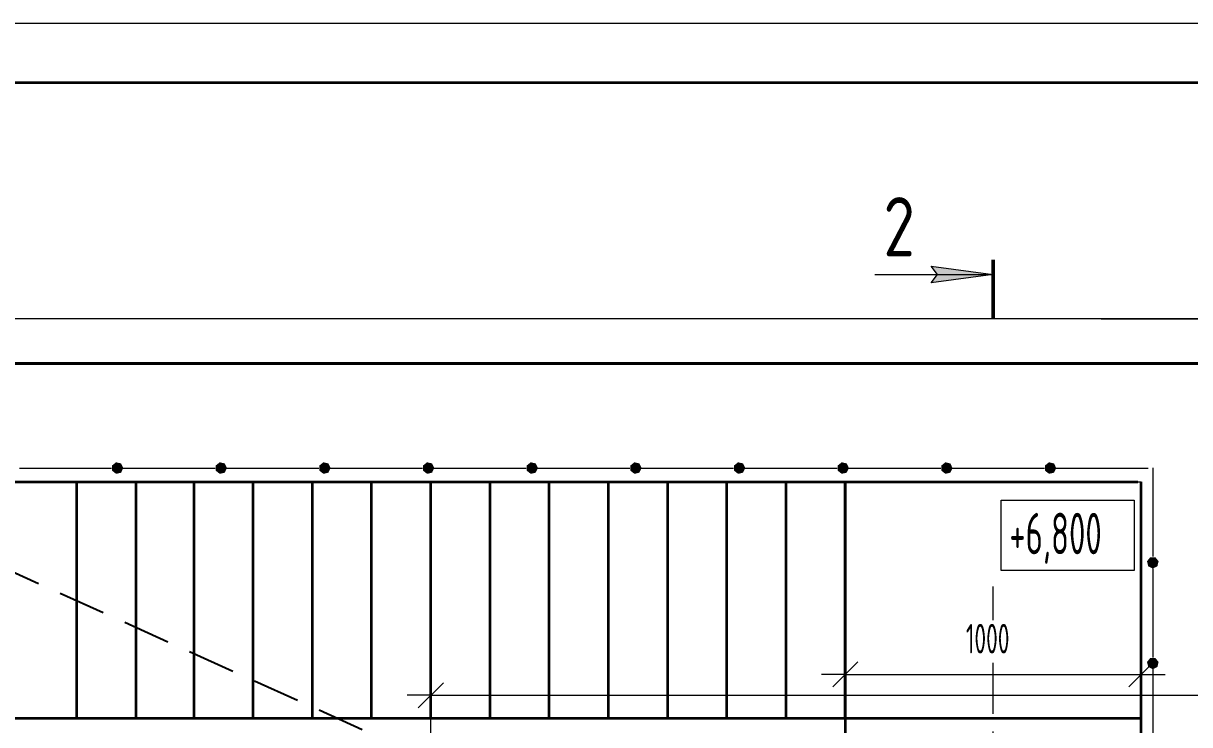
# Model space of a CAD drawing. Header units: millimetres. Extents: x -2281 to 5887, y 0 to 4166.
# Drawn here: x 364.2 to 462.6, y 534.8 to 594 of the extents above; entities that cross this region are included whole.
import ezdxf

# ---------------------------------------------------------------- set-up
doc = ezdxf.new("R2010")
doc.units = ezdxf.units.MM
for name, pattern in [('K5LT32785', [0]), ('K5LT32865', [0]), ('K5LT32892', [6, 4, -2]), ('K5LT_AXLED', [19.5, 15, -1.5, 1.5, -1.5]), ('K5LT_BASIC', [0]), ('K5LT_REINFORCED', [0]), ('K5LT_THIN', [0]), ('K5LT_THIN_INCLUDED_TO_HATCHING', [0])]:
    doc.linetypes.add(name, pattern=pattern)
doc.layers.add('Системный слой', color=7, linetype='Continuous')
doc.styles.add('KDIMTEXTSTYLE', font='GOST_AU.SHX', dxfattribs={"width": 0.96, "oblique": 15, "height": 5})
doc.styles.add('KTEXTSTYLE', font='GOST_AU.SHX', dxfattribs={"width": 0.96, "height": 5})
doc.dimstyles.new('KDIMSTYLE (0.03)', dxfattribs={"dimtxt": 5, "dimasz": 1, "dimexe": 2, "dimexo": 0, "dimgap": 1, "dimtad": 1, "dimlfac": 40, "dimtxsty": 'KDIMTEXTSTYLE', "dimsah": 1, "dimcen": 0, "dimdle": 1, "dimadec": 0, "dimazin": 0, "dimtfac": 0.667, "dimtmove": 0, "dimatfit": 3, "dimfxl": 1, "dimtvp": 1, "dimtolj": 1, "dimtzin": 0, "dimarcsym": 0})

# ---------------------------------------------------------------- blocks, each defined once
blk = doc.blocks.new('U11')
at = {"layer": 'Системный слой'}
for points in [[(372.595, 556.435), (372.407, 556.826), (371.984, 556.923), (371.644, 556.652), (371.644, 556.218), (371.984, 555.948), (372.407, 556.044)], [(381.161, 556.044), (381.349, 556.435), (381.161, 556.826), (380.738, 556.923), (380.398, 556.652), (380.398, 556.218), (380.738, 555.948)], [(389.915, 556.044), (390.103, 556.435), (389.915, 556.826), (389.492, 556.923), (389.152, 556.652), (389.152, 556.218), (389.492, 555.948)], [(398.857, 556.435), (398.669, 556.826), (398.245, 556.923), (397.906, 556.652), (397.906, 556.218), (398.245, 555.948), (398.669, 556.044)], [(407.422, 556.044), (407.611, 556.435), (407.422, 556.826), (406.999, 556.923), (406.66, 556.652), (406.66, 556.218), (406.999, 555.948)], [(416.176, 556.044), (416.365, 556.435), (416.176, 556.826), (415.753, 556.923), (415.414, 556.652), (415.414, 556.218), (415.753, 555.948)], [(425.119, 556.435), (424.93, 556.826), (424.507, 556.923), (424.168, 556.652), (424.168, 556.218), (424.507, 555.948), (424.93, 556.044)], [(433.684, 556.044), (433.873, 556.435), (433.684, 556.826), (433.261, 556.923), (432.922, 556.652), (432.922, 556.218), (433.261, 555.948)], [(442.438, 556.044), (442.626, 556.435), (442.438, 556.826), (442.015, 556.923), (441.676, 556.652), (441.676, 556.218), (442.015, 555.948)], [(451.38, 556.435), (451.192, 556.826), (450.769, 556.923), (450.43, 556.652), (450.43, 556.218), (450.769, 555.948), (451.192, 556.044)]]:
    blk.add_hatch(color=7, dxfattribs=at).paths.add_polyline_path(points)
at = {"layer": 'Системный слой', "color": 7, "linetype": 'K5LT32865', "lineweight": 13}
for p, q in [((363.841, 556.435), (371.595, 556.435)), ((372.595, 556.435), (380.349, 556.435)), ((381.349, 556.435), (389.103, 556.435)), ((390.103, 556.435), (397.857, 556.435)), ((398.857, 556.435), (406.611, 556.435)), ((407.611, 556.435), (415.365, 556.435)), ((416.365, 556.435), (424.119, 556.435)), ((425.119, 556.435), (432.873, 556.435)), ((433.873, 556.435), (441.626, 556.435)), ((442.626, 556.435), (450.38, 556.435)), ((451.38, 556.435), (459.134, 556.435))]:
    blk.add_line(p, q, dxfattribs=at)
blk = doc.blocks.new('U262')
at = {"layer": 'Системный слой'}
for points in [[(459.925, 548.142), (460.022, 548.565), (459.751, 548.904), (459.318, 548.904), (459.047, 548.565), (459.144, 548.142), (459.534, 547.953)], [(459.925, 539.633), (460.022, 540.056), (459.751, 540.396), (459.318, 540.396), (459.047, 540.056), (459.144, 539.633), (459.534, 539.445)]]:
    blk.add_hatch(color=7, dxfattribs=at).paths.add_polyline_path(points)
at = {"layer": 'Системный слой', "color": 7, "linetype": 'K5LT32865', "lineweight": 13}
for p, q in [((459.534, 556.461), (459.534, 548.953)), ((459.534, 547.953), (459.534, 540.445)), ((459.534, 539.445), (459.534, 531.937))]:
    blk.add_line(p, q, dxfattribs=at)
blk = doc.blocks.new('U261')
at = {"layer": 'Системный слой', "color": 5, "linetype": 'K5LT_BASIC', "lineweight": 35, "true_color": 0x0000ff}
for p, q in [((433.565, 555.285), (433.565, 531.938)), ((458.565, 531.938), (458.565, 555.285))]:
    blk.add_line(p, q, dxfattribs=at)
at = {"layer": 'Системный слой', "color": 7, "linetype": 'K5LT_THIN_INCLUDED_TO_HATCHING', "lineweight": 13}
blk.add_line((433.565, 555.285), (458.565, 555.285), dxfattribs=at)
at = {"layer": 'Системный слой', "color": 7, "linetype": 'K5LT32865', "lineweight": 13}
blk.add_line((432.411, 533.746), (432.411, 531.938), dxfattribs=at)
at = {"layer": 'Системный слой'}
blk.add_blockref('U262', (0, 0), dxfattribs=at)
blk = doc.blocks.new('U263')
at = {"layer": 'Системный слой', "color": 5, "linetype": 'K5LT_BASIC', "lineweight": 35, "true_color": 0x0000ff}
for p, q in [((283.598, 555.285), (458.282, 555.285)), ((368.671, 535.285), (368.671, 555.165)), ((373.671, 535.285), (373.671, 555.165)), ((378.565, 535.285), (378.565, 555.165)), ((383.565, 535.285), (383.565, 555.165)), ((388.565, 535.285), (388.565, 555.165)), ((393.565, 535.285), (393.565, 555.165)), ((398.565, 535.285), (398.565, 555.165)), ((403.565, 535.285), (403.565, 555.165)), ((408.565, 535.285), (408.565, 555.165)), ((413.565, 535.285), (413.565, 555.165)), ((418.565, 535.285), (418.565, 555.165)), ((423.565, 535.285), (423.565, 555.165)), ((428.565, 535.285), (428.565, 555.165)), ((433.565, 535.285), (433.565, 555.165)), ((458.573, 535.285), (283.598, 535.285))]:
    blk.add_line(p, q, dxfattribs=at)
blk = doc.blocks.new('U264')
at = {"layer": 'Системный слой', "color": 7, "linetype": 'K5LT_THIN', "lineweight": 13}
for p, q in [((446.737, 553.733), (457.949, 553.733)), ((446.737, 547.776), (446.737, 553.733)), ((457.949, 553.733), (457.949, 547.776)), ((457.949, 547.776), (446.737, 547.776))]:
    blk.add_line(p, q, dxfattribs=at)
at = {"layer": 'Системный слой', "color": 7, "insert": (447.418, 552.656), "char_height": 2.5, "attachment_point": 1, "style": 'KTEXTSTYLE'}
blk.add_mtext('\\H3.5;\\W0.965;\\Q15;\\Q0;\\W0.715;+6,800', dxfattribs=at)
blk = doc.blocks.new('D50')
at = {"layer": 'Системный слой', "color": 7, "linetype": 'K5LT_THIN', "lineweight": 13, "transparency": 16777216}
for p, q in [((534.582, 569.035), (534.582, 571.035)), ((535.643, 567.974), (533.522, 570.095)), ((455.187, 569.035), (536.582, 569.035)), ((534.582, 493.785), (534.582, 569.035)), ((533.522, 494.845), (535.643, 492.724)), ((493.599, 493.785), (536.582, 493.785)), ((534.582, 493.785), (534.582, 491.785))]:
    blk.add_line(p, q, dxfattribs=at)
at = {"transparency": 16777216}
blk.add_wipeout([(533.582, 529.095), (530.014, 529.095), (530.014, 533.54), (533.582, 533.54)], dxfattribs=at).dxf.layer = 'Системный слой'
at = {"layer": 'Системный слой', "color": 7, "transparency": 16777216, "insert": (530.315, 529.095), "char_height": 2.5, "attachment_point": 1, "rotation": 90, "style": 'KTEXTSTYLE'}
blk.add_mtext('\\H3.5;\\W0.965;\\Q15;\\Q0;\\W0.715;\\H2.50;3010', dxfattribs=at)
blk = doc.blocks.new('KDIMARROW_03')
at = {"layer": 'Системный слой', "color": 0, "linetype": 'K5LT_THIN', "lineweight": 13}
for p, q in [((-1.061, -1.061), (1.061, 1.061)), ((0, 0), (-1, 0)), ((0, 0), (2, 0))]:
    blk.add_line(p, q, dxfattribs=at)
blk = doc.blocks.new('D70')
at = {"layer": 'Системный слой', "color": 7, "linetype": 'K5LT_THIN', "lineweight": 13, "transparency": 16777216}
for p, q in [((398.565, 526.714), (398.565, 539.242)), ((493.599, 529.773), (493.599, 539.242)), ((399.625, 538.302), (397.504, 536.181)), ((492.539, 536.181), (494.66, 538.302)), ((398.565, 537.242), (396.565, 537.242)), ((398.565, 537.242), (493.599, 537.242)), ((493.599, 537.242), (495.599, 537.242))]:
    blk.add_line(p, q, dxfattribs=at)
at = {"transparency": 16777216}
blk.add_wipeout([(466.985, 538.242), (466.985, 541.81), (471.938, 541.81), (471.938, 538.242)], dxfattribs=at).dxf.layer = 'Системный слой'
at = {"layer": 'Системный слой', "color": 7, "transparency": 16777216, "insert": (466.985, 541.509), "char_height": 2.5, "attachment_point": 1, "style": 'KTEXTSTYLE'}
blk.add_mtext('\\H3.5;\\W0.965;\\Q15;\\Q0;\\W0.715;\\H2.50;3800', dxfattribs=at)
blk = doc.blocks.new('U536')
at = {"layer": 'Системный слой'}
blk.add_hatch(color=7, dxfattribs=at).paths.add_polyline_path([(446.065, 572.785), (440.815, 573.476), (441.34, 572.785), (440.815, 572.094)])
at = {"layer": 'Системный слой', "color": 7, "linetype": 'K5LT_THIN', "lineweight": 13}
for p, q in [((441.34, 572.785), (440.815, 573.476)), ((440.815, 573.476), (446.065, 572.785)), ((436.065, 572.785), (446.065, 572.785)), ((446.065, 572.785), (440.815, 572.094)), ((440.815, 572.094), (441.34, 572.785))]:
    blk.add_line(p, q, dxfattribs=at)
at = {"layer": 'Системный слой', "color": 134, "linetype": 'K5LT_REINFORCED', "lineweight": 50, "true_color": 0x009696}
blk.add_line((446.065, 574.035), (446.065, 569.035), dxfattribs=at)
at = {"layer": 'Системный слой', "color": 7, "insert": (436.786, 579.319), "char_height": 2.5, "attachment_point": 1, "style": 'KTEXTSTYLE'}
blk.add_mtext('\\H3.5;\\W0.965;\\Q15;\\Q0;\\H5.00;2', dxfattribs=at)
blk = doc.blocks.new('D218')
at = {"layer": 'Системный слой', "color": 7, "linetype": 'K5LT_THIN', "lineweight": 13, "transparency": 16777216}
for p, q in [((361.003, 569.035), (361.003, 571.035)), ((362.064, 567.974), (359.943, 570.095)), ((369.928, 569.035), (359.003, 569.035)), ((361.003, 569.035), (361.003, 555.285)), ((359.943, 556.345), (362.064, 554.224)), ((366.211, 555.285), (359.003, 555.285)), ((361.003, 555.285), (361.003, 553.285))]:
    blk.add_line(p, q, dxfattribs=at)
at = {"transparency": 16777216}
blk.add_wipeout([(360.003, 560.275), (356.435, 560.275), (356.435, 563.894), (360.003, 563.894)], dxfattribs=at).dxf.layer = 'Системный слой'
at = {"layer": 'Системный слой', "color": 7, "transparency": 16777216, "insert": (356.736, 560.275), "char_height": 2.5, "attachment_point": 1, "rotation": 90, "style": 'KTEXTSTYLE'}
blk.add_mtext('\\H3.5;\\W0.965;\\Q15;\\Q0;\\W0.715;\\H2.50;550', dxfattribs=at)
blk = doc.blocks.new('D220')
at = {"layer": 'Системный слой', "color": 7, "linetype": 'K5LT_THIN', "lineweight": 13, "transparency": 16777216}
for p, q in [((433.565, 535.285), (433.565, 541.009)), ((458.565, 535.285), (458.565, 541.009)), ((434.626, 540.07), (432.505, 537.949)), ((457.505, 537.949), (459.626, 540.07)), ((433.565, 539.009), (431.565, 539.009)), ((433.565, 539.009), (458.565, 539.009)), ((458.565, 539.009), (460.565, 539.009))]:
    blk.add_line(p, q, dxfattribs=at)
at = {"transparency": 16777216}
blk.add_wipeout([(443.75, 540.009), (443.75, 543.577), (448.195, 543.577), (448.195, 540.009)], dxfattribs=at).dxf.layer = 'Системный слой'
at = {"layer": 'Системный слой', "color": 7, "transparency": 16777216, "insert": (443.75, 543.276), "char_height": 2.5, "attachment_point": 1, "style": 'KTEXTSTYLE'}
blk.add_mtext('\\H3.5;\\W0.965;\\Q15;\\Q0;\\W0.715;\\H2.50;1000', dxfattribs=at)

msp = doc.modelspace()

# ---------------------------------------------------------------- linework, layer by layer
at = {"color": 7, "linetype": 'K5LT_THIN', "lineweight": 13}
msp.add_line((0, 594), (841, 594), dxfattribs=at)
at = {"color": 5, "linetype": 'K5LT_BASIC', "lineweight": 35, "true_color": 0x0000ff}
msp.add_line((20, 589), (836, 589), dxfattribs=at)
at = {"layer": 'Системный слой', "color": 7, "linetype": 'K5LT_THIN', "lineweight": 13}
for p, q in [((566.34918, 569.03472), (191.34918, 569.03472)), ((562.59917, 565.22341), (191.34917, 565.22341))]:
    msp.add_line(p, q, dxfattribs=at)
at = {"layer": 'Системный слой', "color": 7, "linetype": 'K5LT32785', "lineweight": 40}
msp.add_line((291.37208, 565.2682), (562.59918, 565.25995), dxfattribs=at)
at = {"layer": 'Системный слой', "color": 1, "linetype": 'K5LT32892', "lineweight": 25, "true_color": 0xff0000}
msp.add_line((447.46501, 509.65157), (346.33315, 555.28472), dxfattribs=at)
at = {"layer": 'Системный слой', "color": 30, "linetype": 'K5LT_AXLED', "lineweight": 13, "true_color": 0xff8000}
msp.add_line((446.06501, 516.17127), (446.06501, 546.43631), dxfattribs=at)

# ---------------------------------------------------------------- block references
at = {"layer": 'Системный слой'}
for name in ['U11', 'U261', 'U263', 'U264']:
    msp.add_blockref(name, (0, 0), dxfattribs=at)

# ---------------------------------------------------------------- next in the draw order: dimensions: what is measured, and where the dimension line sits
at = {"layer": 'Системный слой', "color": 7}
dim = msp.add_linear_dim(base=(361.00318, 569.03472), p1=(366.21148, 555.28472), p2=(369.92822, 569.03472), angle=90, dimstyle='KDIMSTYLE (0.03)', override={"dimexo": 0, "dimpost": '\\H2.5;\\W0.715;\\Q0;<>', "dimblk1": 'KDIMARROW_03', "dimblk2": 'KDIMARROW_03', "dimse1": 0, "dimse2": 0, "dimclrt": 7, "dimtolj": 1}, dxfattribs=at)
dim.commit()
dim.dimension.update_dxf_attribs({"geometry": 'D218', "text_midpoint": (361.00318, 562.15972), "dimtype": 160})
dim = msp.add_linear_dim(base=(534.58231, 493.78472), p1=(455.18668, 569.03472), p2=(493.59918, 493.78472), angle=90, text='\\H2.5;\\W0.715;\\Q0;\\H2.5;\\W0.715;\\Q0;\\Q0;\\W0.527;3010\\Q0;', dimstyle='KDIMSTYLE (0.03)', override={"dimexo": 0, "dimblk1": 'KDIMARROW_03', "dimblk2": 'KDIMARROW_03', "dimse1": 0, "dimse2": 0, "dimclrt": 7, "dimtolj": 1}, dxfattribs=at)
dim.commit()
dim.dimension.update_dxf_attribs({"geometry": 'D50', "text_midpoint": (534.58231, 531.40972), "dimtype": 160})

# ---------------------------------------------------------------- next in the draw order: dimensions: what is measured, and where the dimension line sits
dim = msp.add_linear_dim(base=(398.565, 537.24191), p1=(493.59918, 529.7732), p2=(398.565, 526.71362), text='\\H2.5;\\W0.715;\\Q0;\\H2.5;\\W0.715;\\Q0;\\Q0;\\W0.527;3800\\Q0;', dimstyle='KDIMSTYLE (0.03)', override={"dimexo": 0, "dimblk1": 'KDIMARROW_03', "dimblk2": 'KDIMARROW_03', "dimse1": 0, "dimse2": 0, "dimclrt": 7, "dimtolj": 1}, dxfattribs=at)
dim.commit()
dim.dimension.update_dxf_attribs({"geometry": 'D70', "text_midpoint": (469.565, 537.24191), "dimtype": 160})

# ---------------------------------------------------------------- next in the draw order: block references
at = {"layer": 'Системный слой'}
msp.add_blockref('U536', (0, 0), dxfattribs=at)

# ---------------------------------------------------------------- next in the draw order: dimensions: what is measured, and where the dimension line sits
at = {"layer": 'Системный слой', "color": 7}
dim = msp.add_linear_dim(base=(433.56504, 539.00921), p1=(458.56504, 535.28472), p2=(433.56504, 535.28472), dimstyle='KDIMSTYLE (0.03)', override={"dimexo": 0, "dimpost": '\\H2.5;\\W0.715;\\Q0;<>', "dimblk1": 'KDIMARROW_03', "dimblk2": 'KDIMARROW_03', "dimse1": 0, "dimse2": 0, "dimclrt": 7, "dimtolj": 1}, dxfattribs=at)
dim.commit()
dim.dimension.update_dxf_attribs({"geometry": 'D220', "text_midpoint": (446.06504, 539.00921), "dimtype": 160})

doc.saveas('drawing.dxf')
